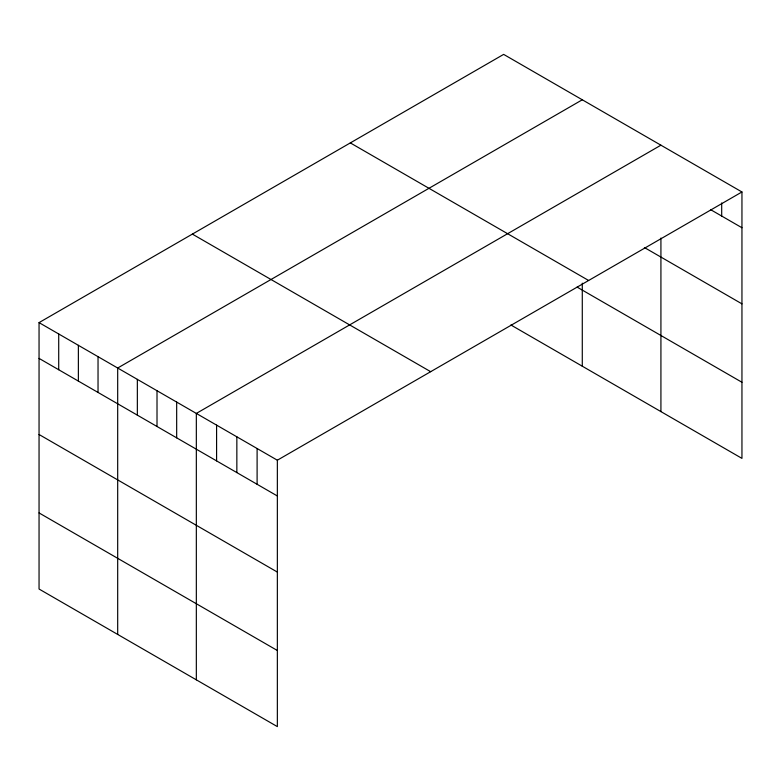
<?xml version="1.0" encoding="UTF-8"?>
<svg xmlns="http://www.w3.org/2000/svg" width="781" height="781" viewBox="0 0 781 781"><rect width="100%" height="100%" fill="white"/><g stroke="black" fill="none" stroke-linecap="round" stroke-linejoin="round"><path stroke-width="1.17" d="M741.95 191.97L277.353 460.204L277.353 726.613L39.05 589.03L39.05 322.621L503.647 54.387L741.95 191.97L741.95 458.379L510.891 324.984M582.284 99.792L117.687 368.017L117.687 634.436M660.921 145.188L196.334 413.422L196.334 679.831M710.554 209.62L741.95 227.74M644.374 247.518L741.95 303.858M350.327 142.903L588.63 280.486M577.11 287.105L741.95 382.27M192.37 234.105L430.673 371.688M39.05 322.621L277.353 460.204M39.05 358.391L277.353 495.974M39.05 434.5L277.353 572.082M39.05 512.922L277.353 650.505M721.693 202.933L721.693 216.044M660.921 238.049L660.921 411.607M582.284 283.171L582.284 366.201M257.105 448.509L257.105 484.279M236.848 436.813L236.848 472.583M216.591 425.118L216.591 460.888M176.672 402.069L176.672 437.848M157.01 390.725L157.01 426.494M137.349 379.371L137.349 415.141M98.035 356.673L98.035 392.443M78.373 345.319L78.373 381.089M58.712 333.965L58.712 369.735"/></g></svg>
